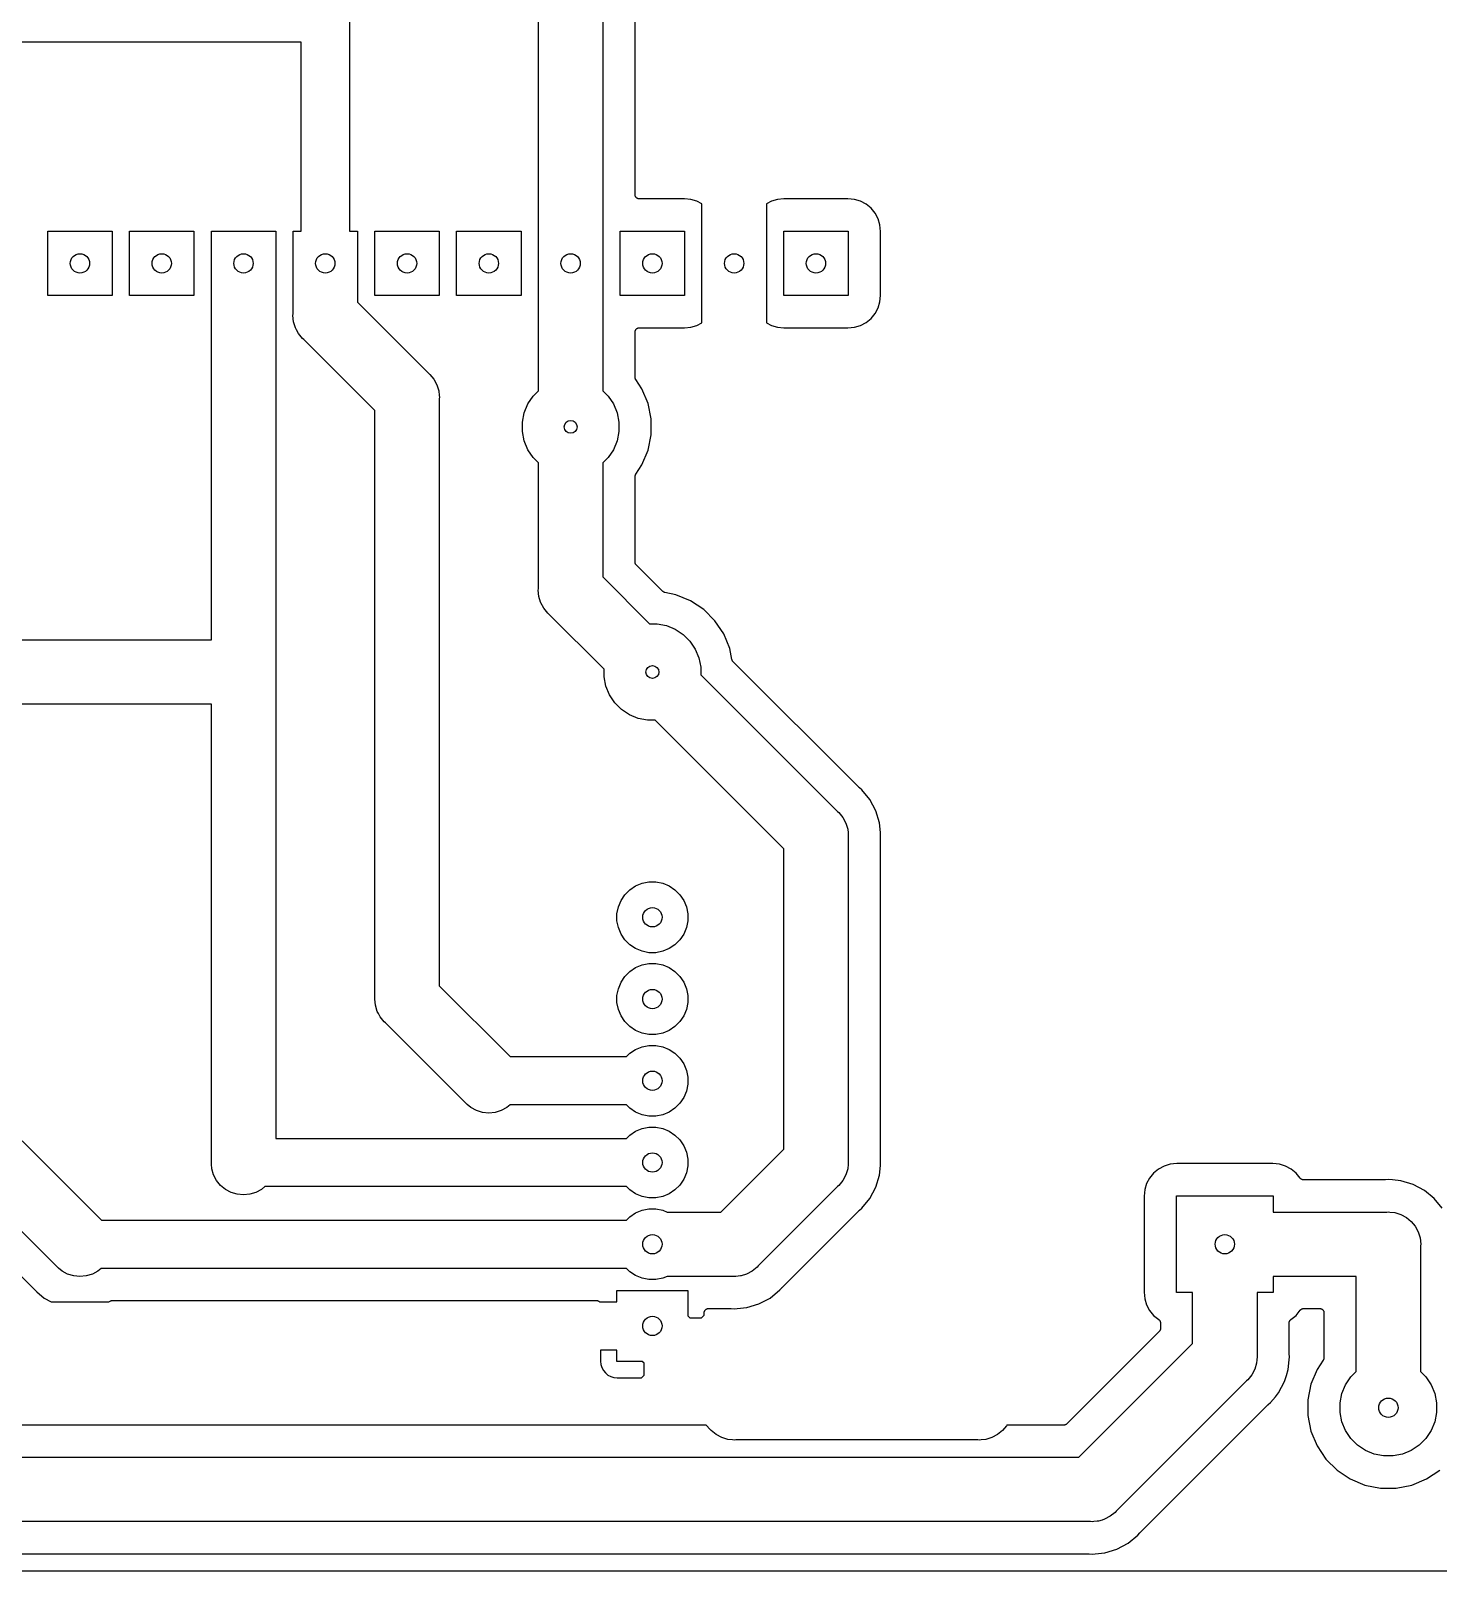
# Model space of a CAD drawing. Extents: x 74 to 216, y -130 to -38.
# Drawn here: x 148.33 to 192.05, y -129.54 to -81.67 of the extents above; entities that cross this region are included whole.
import ezdxf

# ---------------------------------------------------------------- set-up
doc = ezdxf.new("R2010")
doc.units = 0
doc.layers.add('BLACK', color=7, linetype='CONTINUOUS')

msp = doc.modelspace()

# ---------------------------------------------------------------- linework, layer by layer
at = {"layer": 'BLACK', "linetype": 'CONTINUOUS'}
for p, q in [((164.1, -87.9), (164.1, -78.7891)), ((166.1, -79.74), (166.1, -92.8587)), ((167.1, -86.7675), (167.1, -80.867)), ((158.23, -81.3168), (158.23, -87.9)), ((156.73, -82.03), (125.21, -82.03)), ((156.73, -87.9), (156.73, -82.03)), ((167.101, -86.7795), (167.1, -86.7675)), ((167.102, -86.7913), (167.101, -86.7795)), ((167.102, -86.7918), (167.102, -86.7913)), ((167.102, -86.7922), (167.102, -86.7918)), ((167.106, -86.8037), (167.102, -86.7922)), ((167.109, -86.8151), (167.106, -86.8037)), ((167.109, -86.8155), (167.109, -86.8151)), ((167.11, -86.8159), (167.109, -86.8155)), ((167.115, -86.8265), (167.11, -86.8159)), ((167.121, -86.8371), (167.115, -86.8265)), ((167.121, -86.8374), (167.121, -86.8371)), ((167.121, -86.8378), (167.121, -86.8374)), ((167.129, -86.8471), (167.121, -86.8378)), ((167.136, -86.8564), (167.129, -86.8471)), ((167.137, -86.8567), (167.136, -86.8564)), ((167.137, -86.857), (167.137, -86.8567)), ((167.146, -86.8647), (167.137, -86.857)), ((167.155, -86.8723), (167.146, -86.8647)), ((167.156, -86.8725), (167.155, -86.8723)), ((167.156, -86.8728), (167.156, -86.8725)), ((167.167, -86.8785), (167.156, -86.8728)), ((167.177, -86.8843), (167.167, -86.8785)), ((167.177, -86.8844), (167.177, -86.8843)), ((167.178, -86.8846), (167.177, -86.8844)), ((167.189, -86.8882), (167.178, -86.8846)), ((167.201, -86.8918), (167.189, -86.8882)), ((167.201, -86.892), (167.201, -86.8918)), ((167.201, -86.8918), (167.201, -86.8918)), ((167.213, -86.8932), (167.201, -86.892)), ((167.225, -86.8945), (167.213, -86.8932)), ((167.226, -86.8945), (167.225, -86.8945)), ((167.227, -86.8945), (167.226, -86.8945)), ((167.226, -86.8945), (167.226, -86.8945)), ((167.226, -86.8945), (167.226, -86.8945)), ((168.634, -86.8945), (167.227, -86.8945)), ((168.836, -86.9145), (168.634, -86.8945)), ((169.025, -86.9716), (168.836, -86.9145)), ((169.18, -87.0547), (169.025, -86.9716)), ((169.18, -89.9), (169.18, -87.0547)), ((171.335, -86.9716), (171.18, -87.0547)), ((171.18, -87.0547), (171.18, -90.7453)), ((171.524, -86.9145), (171.335, -86.9716)), ((171.726, -86.8945), (171.524, -86.9145)), ((173.714, -86.8945), (171.726, -86.8945)), ((173.916, -86.9145), (173.714, -86.8945)), ((174.105, -86.9716), (173.916, -86.9145)), ((174.278, -87.0645), (174.105, -86.9716)), ((174.431, -87.1895), (174.278, -87.0645)), ((174.555, -87.3417), (174.431, -87.1895)), ((174.648, -87.5155), (174.555, -87.3417)), ((174.706, -87.704), (174.648, -87.5155)), ((148.86, -89.9), (148.86, -87.9)), ((148.86, -87.9), (150.86, -87.9)), ((150.86, -87.9), (150.86, -89.9)), ((151.4, -89.9), (151.4, -87.9)), ((151.4, -87.9), (153.4, -87.9)), ((153.4, -87.9), (153.4, -89.9)), ((153.94, -88.8509), (153.94, -87.9)), ((153.94, -87.9), (154.891, -87.9)), ((154.891, -87.9), (154.94, -87.8952)), ((154.94, -87.8952), (154.989, -87.9)), ((154.989, -87.9), (155.94, -87.9)), ((155.94, -87.9), (155.94, -101.551)), ((156.48, -89.9), (156.48, -87.9)), ((156.48, -87.9), (156.73, -87.9)), ((158.23, -87.9), (158.48, -87.9)), ((158.48, -87.9), (158.48, -90.1058)), ((159.02, -89.9), (159.02, -87.9)), ((159.02, -87.9), (161.02, -87.9)), ((161.02, -87.9), (161.02, -89.9)), ((161.56, -89.9), (161.56, -87.9)), ((161.56, -87.9), (163.56, -87.9)), ((163.56, -87.9), (163.56, -89.9)), ((164.1, -89.9), (164.1, -87.9)), ((166.64, -89.9), (166.64, -87.9)), ((166.64, -87.9), (168.64, -87.9)), ((168.64, -87.9), (168.64, -89.9)), ((171.72, -89.9), (171.72, -87.9)), ((171.72, -87.9), (173.72, -87.9)), ((173.72, -87.9), (173.72, -89.9)), ((174.725, -87.9062), (174.706, -87.704)), ((174.725, -89.8938), (174.725, -87.9062)), ((153.94, -100.6), (153.94, -88.8509)), ((150.86, -89.9), (148.86, -89.9)), ((153.4, -89.9), (151.4, -89.9)), ((156.48, -90.4709), (156.48, -89.9)), ((156.48, -89.9), (156.48, -89.9)), ((161.02, -89.9), (159.02, -89.9)), ((163.56, -89.9), (161.56, -89.9)), ((164.1, -92.8587), (164.1, -89.9)), ((164.1, -89.9), (164.1, -89.9)), ((168.64, -89.9), (166.64, -89.9)), ((169.18, -90.7453), (169.18, -89.9)), ((169.18, -89.9), (169.18, -89.9)), ((173.72, -89.9), (171.72, -89.9)), ((174.706, -90.096), (174.725, -89.8938)), ((158.48, -90.1058), (160.692, -92.3182)), ((174.431, -90.6105), (174.555, -90.4583)), ((174.555, -90.4583), (174.648, -90.2845)), ((174.648, -90.2845), (174.706, -90.096)), ((156.475, -90.52), (156.48, -90.4709)), ((156.494, -90.716), (156.475, -90.52)), ((156.552, -90.9045), (156.494, -90.716)), ((156.583, -90.9628), (156.552, -90.9045)), ((167.13, -90.9515), (167.138, -90.9423)), ((167.138, -90.9417), (167.147, -90.9342)), ((167.138, -90.9421), (167.138, -90.9417)), ((167.138, -90.9423), (167.138, -90.9421)), ((167.147, -90.9342), (167.157, -90.9267)), ((167.157, -90.9262), (167.168, -90.9206)), ((167.157, -90.9265), (167.157, -90.9262)), ((167.157, -90.9267), (167.157, -90.9265)), ((167.168, -90.9206), (167.179, -90.915)), ((167.179, -90.9147), (167.191, -90.9113)), ((167.179, -90.9149), (167.179, -90.9147)), ((167.179, -90.915), (167.179, -90.9149)), ((167.191, -90.9113), (167.202, -90.9079)), ((167.202, -90.9079), (167.203, -90.9078)), ((167.203, -90.9077), (167.215, -90.9066)), ((167.203, -90.9078), (167.203, -90.9077)), ((167.215, -90.9066), (167.227, -90.9055)), ((167.227, -90.9055), (168.634, -90.9055)), ((168.634, -90.9055), (168.836, -90.8855)), ((168.836, -90.8855), (169.025, -90.8284)), ((169.025, -90.8284), (169.18, -90.7453)), ((171.18, -90.7453), (171.335, -90.8284)), ((171.335, -90.8284), (171.524, -90.8855)), ((171.524, -90.8855), (171.726, -90.9055)), ((171.726, -90.9055), (173.714, -90.9055)), ((173.714, -90.9055), (173.916, -90.8855)), ((173.916, -90.8855), (174.105, -90.8284)), ((174.105, -90.8284), (174.278, -90.7355)), ((174.278, -90.7355), (174.431, -90.6105)), ((156.645, -91.0783), (156.583, -90.9628)), ((156.769, -91.2305), (156.645, -91.0783)), ((156.808, -91.2618), (156.769, -91.2305)), ((159.02, -93.4742), (156.808, -91.2618)), ((167.1, -91.0307), (167.101, -91.0188)), ((167.1, -91.0315), (167.1, -91.0307)), ((167.1, -91.0316), (167.1, -91.0315)), ((167.1, -91.0325), (167.1, -91.0316)), ((167.1, -91.0316), (167.1, -91.0316)), ((167.1, -92.4348), (167.1, -91.0325)), ((167.101, -91.0188), (167.103, -91.0069)), ((167.103, -91.006), (167.106, -90.9947)), ((167.103, -91.0065), (167.103, -91.006)), ((167.103, -91.0069), (167.103, -91.0065)), ((167.106, -90.9947), (167.11, -90.9832)), ((167.11, -90.9824), (167.116, -90.972)), ((167.11, -90.9828), (167.11, -90.9824)), ((167.11, -90.9832), (167.11, -90.9828)), ((167.116, -90.972), (167.122, -90.9614)), ((167.122, -90.9607), (167.13, -90.9515)), ((167.122, -90.9611), (167.122, -90.9607)), ((167.122, -90.9614), (167.122, -90.9611)), ((160.692, -92.3182), (160.731, -92.3495)), ((160.731, -92.3495), (160.855, -92.5017)), ((160.855, -92.5017), (160.948, -92.6755)), ((160.948, -92.6755), (161.006, -92.864)), ((163.935, -93.0238), (164.1, -92.8587)), ((166.1, -92.8587), (166.265, -93.0238)), ((167.101, -92.4464), (167.1, -92.4348)), ((167.102, -92.4581), (167.101, -92.4464)), ((167.102, -92.4588), (167.102, -92.4581)), ((167.102, -92.4595), (167.102, -92.4588)), ((167.106, -92.4706), (167.102, -92.4595)), ((167.109, -92.4819), (167.106, -92.4706)), ((167.109, -92.4825), (167.109, -92.4819)), ((167.11, -92.4832), (167.109, -92.4825)), ((167.115, -92.4935), (167.11, -92.4832)), ((167.12, -92.5039), (167.115, -92.4935)), ((167.121, -92.5051), (167.12, -92.5039)), ((167.121, -92.5054), (167.121, -92.5051)), ((167.121, -92.5051), (167.121, -92.5051)), ((167.121, -92.5051), (167.121, -92.5051)), ((167.315, -92.7958), (167.121, -92.5054)), ((167.504, -93.2508), (167.315, -92.7958)), ((161.006, -92.864), (161.02, -93.0095)), ((161.02, -93.0095), (161.025, -93.06)), ((161.025, -93.06), (161.02, -93.1091)), ((161.02, -93.1091), (161.02, -111.346)), ((163.658, -93.5425), (163.771, -93.2695)), ((163.771, -93.2695), (163.935, -93.0238)), ((166.265, -93.0238), (166.429, -93.2695)), ((166.429, -93.2695), (166.542, -93.5425)), ((167.6, -93.7338), (167.504, -93.2508)), ((159.02, -111.711), (159.02, -93.4742)), ((163.6, -93.8323), (163.658, -93.5425)), ((166.542, -93.5425), (166.6, -93.8323)), ((167.6, -94.2262), (167.6, -93.7338)), ((163.6, -94.1277), (163.6, -93.8323)), ((163.658, -94.4175), (163.6, -94.1277)), ((166.6, -94.1277), (166.542, -94.4175)), ((166.6, -93.8323), (166.6, -94.1277)), ((167.504, -94.7092), (167.6, -94.2262)), ((163.771, -94.6905), (163.658, -94.4175)), ((163.935, -94.9362), (163.771, -94.6905)), ((166.429, -94.6905), (166.265, -94.9362)), ((166.542, -94.4175), (166.429, -94.6905)), ((167.315, -95.1642), (167.504, -94.7092)), ((164.1, -95.1013), (163.935, -94.9362)), ((164.1, -99.0109), (164.1, -95.1013)), ((166.265, -94.9362), (166.1, -95.1013)), ((166.1, -95.1013), (166.1, -98.6458)), ((167.121, -95.4546), (167.315, -95.1642)), ((167.1, -95.5234), (167.101, -95.5118)), ((167.1, -95.5248), (167.1, -95.5234)), ((167.1, -95.5249), (167.1, -95.5248)), ((167.1, -95.5252), (167.1, -95.5249)), ((167.1, -95.5249), (167.1, -95.5249)), ((167.1, -98.179), (167.1, -95.5252)), ((167.101, -95.5118), (167.102, -95.5002)), ((167.102, -95.5002), (167.103, -95.4995)), ((167.103, -95.4988), (167.106, -95.4876)), ((167.103, -95.4995), (167.103, -95.4988)), ((167.106, -95.4876), (167.11, -95.4765)), ((167.11, -95.4752), (167.116, -95.4649)), ((167.11, -95.4759), (167.11, -95.4752)), ((167.11, -95.4765), (167.11, -95.4759)), ((167.116, -95.4649), (167.121, -95.4546)), ((167.101, -98.1906), (167.1, -98.179)), ((167.102, -98.2023), (167.101, -98.1906)), ((167.102, -98.203), (167.102, -98.2023)), ((167.102, -98.2036), (167.102, -98.203)), ((167.106, -98.2148), (167.102, -98.2036)), ((167.109, -98.2261), (167.106, -98.2148)), ((167.109, -98.2267), (167.109, -98.2261)), ((167.11, -98.2274), (167.109, -98.2267)), ((167.115, -98.2377), (167.11, -98.2274)), ((167.12, -98.2481), (167.115, -98.2377)), ((167.121, -98.2487), (167.12, -98.2481)), ((167.121, -98.2492), (167.121, -98.2487)), ((167.129, -98.2583), (167.121, -98.2492)), ((167.136, -98.2675), (167.129, -98.2583)), ((167.137, -98.2684), (167.136, -98.2675)), ((167.137, -98.2685), (167.137, -98.2684)), ((167.137, -98.2688), (167.137, -98.2685)), ((167.137, -98.2685), (167.137, -98.2685)), ((167.962, -99.0932), (167.137, -98.2688)), ((164.095, -99.06), (164.1, -99.0109)), ((164.114, -99.256), (164.095, -99.06)), ((166.1, -98.6458), (167.554, -100.1)), ((164.168, -99.4325), (164.114, -99.256)), ((164.172, -99.4445), (164.168, -99.4325)), ((164.265, -99.6183), (164.172, -99.4445)), ((167.971, -99.1006), (167.962, -99.0932)), ((167.98, -99.1081), (167.971, -99.1006)), ((167.98, -99.1084), (167.98, -99.1081)), ((167.981, -99.1089), (167.98, -99.1084)), ((167.991, -99.1144), (167.981, -99.1089)), ((168.001, -99.1201), (167.991, -99.1144)), ((168.002, -99.1203), (168.001, -99.1201)), ((168.003, -99.1206), (168.002, -99.1203)), ((168.014, -99.124), (168.003, -99.1206)), ((168.025, -99.1276), (168.014, -99.124)), ((168.026, -99.1279), (168.025, -99.1276)), ((168.027, -99.1279), (168.026, -99.1279)), ((168.026, -99.1279), (168.026, -99.1279)), ((168.026, -99.1279), (168.026, -99.1279)), ((168.369, -99.1961), (168.027, -99.1279)), ((168.824, -99.3845), (168.369, -99.1961)), ((169.234, -99.6581), (168.824, -99.3845)), ((164.389, -99.7705), (164.265, -99.6183)), ((164.428, -99.8018), (164.389, -99.7705)), ((166.14, -101.514), (164.428, -99.8018)), ((169.582, -100.006), (169.234, -99.6581)), ((169.855, -100.416), (169.582, -100.006)), ((167.554, -100.1), (167.788, -100.1)), ((167.788, -100.1), (168.078, -100.158)), ((168.078, -100.158), (168.351, -100.271)), ((168.351, -100.271), (168.596, -100.435)), ((168.596, -100.435), (168.805, -100.644)), ((170.044, -100.871), (169.855, -100.416)), ((143.361, -100.6), (153.94, -100.6)), ((168.805, -100.644), (168.969, -100.889)), ((168.969, -100.889), (169.082, -101.162)), ((170.112, -101.213), (170.044, -100.871)), ((169.082, -101.162), (169.14, -101.452)), ((169.14, -101.452), (169.14, -101.686)), ((170.115, -101.225), (170.112, -101.213)), ((170.119, -101.236), (170.115, -101.225)), ((170.119, -101.237), (170.119, -101.236)), ((170.119, -101.236), (170.119, -101.236)), ((170.125, -101.247), (170.119, -101.237)), ((170.13, -101.258), (170.125, -101.247)), ((170.131, -101.258), (170.13, -101.258)), ((170.131, -101.259), (170.131, -101.258)), ((170.138, -101.268), (170.131, -101.259)), ((170.146, -101.277), (170.138, -101.268)), ((170.147, -101.278), (170.146, -101.277)), ((174.06, -105.192), (170.147, -101.278)), ((170.147, -101.278), (170.147, -101.278)), ((170.147, -101.278), (170.147, -101.278)), ((170.147, -101.278), (170.147, -101.278)), ((155.94, -101.551), (155.945, -101.6)), ((155.945, -101.6), (155.94, -101.649)), ((155.94, -101.649), (155.94, -116.09)), ((166.14, -101.748), (166.14, -101.514)), ((166.198, -102.038), (166.14, -101.748)), ((169.14, -101.686), (173.392, -105.938)), ((166.311, -102.311), (166.198, -102.038)), ((166.475, -102.556), (166.311, -102.311)), ((153.94, -102.6), (143.361, -102.6)), ((153.94, -116.889), (153.94, -102.6)), ((166.684, -102.765), (166.475, -102.556)), ((166.929, -102.929), (166.684, -102.765)), ((167.202, -103.042), (166.929, -102.929)), ((167.492, -103.1), (167.202, -103.042)), ((167.726, -103.1), (167.492, -103.1)), ((171.72, -107.094), (167.726, -103.1)), ((174.064, -105.195), (174.06, -105.192)), ((174.068, -105.199), (174.064, -105.195)), ((174.07, -105.2), (174.068, -105.199)), ((174.141, -105.259), (174.07, -105.2)), ((174.391, -105.563), (174.141, -105.259)), ((174.577, -105.911), (174.391, -105.563)), ((173.392, -105.938), (173.431, -105.969)), ((173.431, -105.969), (173.555, -106.122)), ((173.555, -106.122), (173.648, -106.295)), ((174.691, -106.288), (174.577, -105.911)), ((173.648, -106.295), (173.706, -106.484)), ((173.706, -106.484), (173.717, -106.598)), ((173.717, -106.598), (173.725, -106.68)), ((173.725, -106.68), (173.72, -106.729)), ((173.72, -106.729), (173.72, -116.791)), ((174.721, -106.588), (174.691, -106.288)), ((174.73, -106.68), (174.721, -106.588)), ((174.721, -106.588), (174.721, -106.588)), ((174.721, -106.772), (174.73, -106.68)), ((171.72, -116.426), (171.72, -107.094)), ((174.72, -106.783), (174.721, -106.777)), ((174.72, -106.784), (174.72, -106.783)), ((174.72, -116.736), (174.72, -106.784)), ((174.721, -106.777), (174.721, -106.772)), ((167.119, -108.245), (167.319, -108.162)), ((167.319, -108.162), (167.532, -108.12)), ((167.532, -108.12), (167.748, -108.12)), ((167.748, -108.12), (167.961, -108.162)), ((167.961, -108.162), (168.161, -108.245)), ((166.665, -108.699), (166.786, -108.519)), ((166.786, -108.519), (166.939, -108.366)), ((166.939, -108.366), (167.119, -108.245)), ((168.161, -108.245), (168.341, -108.366)), ((168.341, -108.366), (168.494, -108.519)), ((168.494, -108.519), (168.615, -108.699)), ((166.54, -109.112), (166.582, -108.899)), ((166.54, -109.328), (166.54, -109.112)), ((166.582, -108.899), (166.665, -108.699)), ((168.615, -108.699), (168.698, -108.899)), ((168.698, -108.899), (168.74, -109.112)), ((168.74, -109.112), (168.74, -109.328)), ((166.582, -109.541), (166.54, -109.328)), ((166.665, -109.741), (166.582, -109.541)), ((168.698, -109.541), (168.615, -109.741)), ((168.74, -109.328), (168.698, -109.541)), ((166.786, -109.921), (166.665, -109.741)), ((166.939, -110.074), (166.786, -109.921)), ((167.119, -110.195), (166.939, -110.074)), ((168.341, -110.074), (168.161, -110.195)), ((168.494, -109.921), (168.341, -110.074)), ((168.615, -109.741), (168.494, -109.921)), ((167.319, -110.278), (167.119, -110.195)), ((167.532, -110.32), (167.319, -110.278)), ((167.748, -110.32), (167.532, -110.32)), ((167.961, -110.278), (167.748, -110.32)), ((168.161, -110.195), (167.961, -110.278)), ((166.786, -111.059), (166.939, -110.906)), ((166.939, -110.906), (167.119, -110.785)), ((167.119, -110.785), (167.319, -110.702)), ((167.319, -110.702), (167.532, -110.66)), ((167.532, -110.66), (167.748, -110.66)), ((167.748, -110.66), (167.961, -110.702)), ((167.961, -110.702), (168.161, -110.785)), ((168.161, -110.785), (168.341, -110.906)), ((168.341, -110.906), (168.494, -111.059)), ((161.02, -111.346), (163.224, -113.55)), ((166.54, -111.652), (166.582, -111.439)), ((166.582, -111.439), (166.665, -111.239)), ((166.665, -111.239), (166.786, -111.059)), ((168.494, -111.059), (168.615, -111.239)), ((168.615, -111.239), (168.698, -111.439)), ((168.698, -111.439), (168.74, -111.652)), ((159.015, -111.76), (159.02, -111.711)), ((159.034, -111.956), (159.015, -111.76)), ((159.092, -112.145), (159.034, -111.956)), ((166.54, -111.868), (166.54, -111.652)), ((166.582, -112.081), (166.54, -111.868)), ((168.74, -111.868), (168.698, -112.081)), ((168.74, -111.652), (168.74, -111.868)), ((159.129, -112.214), (159.092, -112.145)), ((159.185, -112.318), (159.129, -112.214)), ((159.309, -112.471), (159.185, -112.318)), ((159.348, -112.502), (159.309, -112.471)), ((166.665, -112.281), (166.582, -112.081)), ((166.786, -112.461), (166.665, -112.281)), ((166.939, -112.614), (166.786, -112.461)), ((168.494, -112.461), (168.341, -112.614)), ((168.615, -112.281), (168.494, -112.461)), ((168.698, -112.081), (168.615, -112.281)), ((161.888, -115.042), (159.348, -112.502)), ((167.119, -112.735), (166.939, -112.614)), ((167.319, -112.818), (167.119, -112.735)), ((167.532, -112.86), (167.319, -112.818)), ((167.748, -112.86), (167.532, -112.86)), ((167.961, -112.818), (167.748, -112.86)), ((168.161, -112.735), (167.961, -112.818)), ((168.341, -112.614), (168.161, -112.735)), ((166.939, -113.446), (167.119, -113.325)), ((167.119, -113.325), (167.319, -113.242)), ((167.319, -113.242), (167.532, -113.2)), ((167.532, -113.2), (167.748, -113.2)), ((167.748, -113.2), (167.961, -113.242)), ((167.961, -113.242), (168.161, -113.325)), ((168.161, -113.325), (168.341, -113.446)), ((163.224, -113.55), (166.834, -113.55)), ((166.834, -113.55), (166.939, -113.446)), ((168.341, -113.446), (168.494, -113.599)), ((168.494, -113.599), (168.615, -113.779)), ((168.615, -113.779), (168.698, -113.979)), ((168.698, -113.979), (168.74, -114.192)), ((168.74, -114.192), (168.74, -114.408)), ((168.615, -114.821), (168.494, -115.001)), ((168.698, -114.621), (168.615, -114.821)), ((168.74, -114.408), (168.698, -114.621)), ((162.002, -115.135), (161.888, -115.042)), ((162.175, -115.228), (162.002, -115.135)), ((162.364, -115.286), (162.175, -115.228)), ((162.56, -115.305), (162.364, -115.286)), ((162.756, -115.286), (162.56, -115.305)), ((162.945, -115.228), (162.756, -115.286)), ((163.118, -115.135), (162.945, -115.228)), ((163.222, -115.05), (163.118, -115.135)), ((166.834, -115.05), (163.222, -115.05)), ((166.939, -115.154), (166.834, -115.05)), ((167.119, -115.275), (166.939, -115.154)), ((167.319, -115.358), (167.119, -115.275)), ((167.532, -115.4), (167.319, -115.358)), ((167.961, -115.358), (167.748, -115.4)), ((168.161, -115.275), (167.961, -115.358)), ((168.341, -115.154), (168.161, -115.275)), ((168.494, -115.001), (168.341, -115.154)), ((167.119, -115.865), (167.319, -115.782)), ((167.319, -115.782), (167.532, -115.74)), ((167.748, -115.4), (167.532, -115.4)), ((167.532, -115.74), (167.748, -115.74)), ((167.748, -115.74), (167.961, -115.782)), ((167.961, -115.782), (168.161, -115.865)), ((148.062, -116.168), (150.524, -118.63)), ((155.94, -116.09), (166.834, -116.09)), ((166.834, -116.09), (166.939, -115.986)), ((166.939, -115.986), (167.119, -115.865)), ((168.161, -115.865), (168.341, -115.986)), ((168.341, -115.986), (168.494, -116.139)), ((168.494, -116.139), (168.615, -116.319)), ((168.615, -116.319), (168.698, -116.519)), ((168.698, -116.519), (168.74, -116.732)), ((168.74, -116.732), (168.74, -116.948)), ((169.766, -118.38), (171.72, -116.426)), ((173.72, -116.791), (173.725, -116.84)), ((174.721, -116.741), (174.72, -116.736)), ((174.72, -116.746), (174.721, -116.741)), ((174.721, -116.748), (174.72, -116.746)), ((174.73, -116.84), (174.721, -116.748)), ((153.954, -117.036), (153.94, -116.889)), ((154.012, -117.225), (153.954, -117.036)), ((154.105, -117.398), (154.012, -117.225)), ((168.698, -117.161), (168.615, -117.361)), ((168.74, -116.948), (168.698, -117.161)), ((173.648, -117.225), (173.555, -117.398)), ((173.706, -117.036), (173.648, -117.225)), ((173.72, -116.889), (173.706, -117.036)), ((173.725, -116.84), (173.72, -116.889)), ((173.72, -116.889), (173.72, -116.889)), ((174.577, -117.609), (174.691, -117.232)), ((174.691, -117.232), (174.721, -116.932)), ((174.721, -116.932), (174.73, -116.84)), ((174.721, -116.932), (174.721, -116.932)), ((183.209, -117.169), (183.085, -117.322)), ((183.362, -117.045), (183.209, -117.169)), ((183.535, -116.952), (183.362, -117.045)), ((183.724, -116.894), (183.535, -116.952)), ((183.926, -116.875), (183.724, -116.894)), ((186.914, -116.875), (183.926, -116.875)), ((187.116, -116.894), (186.914, -116.875)), ((187.305, -116.952), (187.116, -116.894)), ((187.478, -117.045), (187.305, -116.952)), ((187.631, -117.169), (187.478, -117.045)), ((187.762, -117.329), (187.631, -117.169)), ((154.229, -117.551), (154.105, -117.398)), ((154.382, -117.675), (154.229, -117.551)), ((154.555, -117.768), (154.382, -117.675)), ((155.498, -117.675), (155.325, -117.768)), ((155.602, -117.59), (155.498, -117.675)), ((166.834, -117.59), (155.602, -117.59)), ((166.939, -117.694), (166.834, -117.59)), ((167.119, -117.815), (166.939, -117.694)), ((168.341, -117.694), (168.161, -117.815)), ((168.494, -117.541), (168.341, -117.694)), ((168.615, -117.361), (168.494, -117.541)), ((173.392, -117.582), (170.922, -120.052)), ((173.431, -117.551), (173.392, -117.582)), ((173.555, -117.398), (173.431, -117.551)), ((174.391, -117.957), (174.577, -117.609)), ((182.934, -117.684), (182.915, -117.886)), ((182.992, -117.495), (182.934, -117.684)), ((183.085, -117.322), (182.992, -117.495)), ((187.765, -117.333), (187.762, -117.329)), ((187.768, -117.337), (187.765, -117.333)), ((187.772, -117.342), (187.768, -117.337)), ((187.777, -117.346), (187.772, -117.342)), ((187.782, -117.351), (187.777, -117.346)), ((187.787, -117.354), (187.782, -117.351)), ((187.791, -117.358), (187.787, -117.354)), ((187.797, -117.361), (187.791, -117.358)), ((187.803, -117.365), (187.797, -117.361)), ((187.808, -117.367), (187.803, -117.365)), ((187.813, -117.37), (187.808, -117.367)), ((187.819, -117.372), (187.813, -117.37)), ((187.825, -117.374), (187.819, -117.372)), ((187.831, -117.376), (187.825, -117.374)), ((187.836, -117.377), (187.831, -117.376)), ((187.843, -117.378), (187.836, -117.377)), ((187.85, -117.379), (187.843, -117.378)), ((187.855, -117.379), (187.85, -117.379)), ((187.861, -117.38), (187.855, -117.379)), ((187.863, -117.38), (187.861, -117.38)), ((190.396, -117.38), (187.863, -117.38)), ((190.401, -117.379), (190.396, -117.38)), ((190.406, -117.38), (190.401, -117.379)), ((190.408, -117.379), (190.406, -117.38)), ((190.5, -117.37), (190.408, -117.379)), ((190.632, -117.383), (190.5, -117.37)), ((190.892, -117.409), (190.632, -117.383)), ((191.269, -117.523), (190.892, -117.409)), ((191.617, -117.709), (191.269, -117.523)), ((191.921, -117.959), (191.617, -117.709)), ((149.188, -120.122), (146.906, -117.84)), ((154.744, -117.826), (154.555, -117.768)), ((154.94, -117.845), (154.744, -117.826)), ((155.136, -117.826), (154.94, -117.845)), ((155.325, -117.768), (155.136, -117.826)), ((167.319, -117.898), (167.119, -117.815)), ((167.532, -117.94), (167.319, -117.898)), ((167.748, -117.94), (167.532, -117.94)), ((167.961, -117.898), (167.748, -117.94)), ((168.161, -117.815), (167.961, -117.898)), ((174.141, -118.261), (174.391, -117.957)), ((182.915, -117.886), (182.915, -120.874)), ((183.92, -120.88), (183.92, -117.88)), ((183.92, -117.88), (186.92, -117.88)), ((186.92, -117.88), (186.92, -118.38)), ((192.171, -118.263), (191.921, -117.959)), ((150.524, -118.63), (166.834, -118.63)), ((166.834, -118.63), (166.939, -118.526)), ((166.939, -118.526), (167.119, -118.405)), ((167.119, -118.405), (167.319, -118.322)), ((167.319, -118.322), (167.532, -118.28)), ((167.532, -118.28), (167.748, -118.28)), ((167.748, -118.28), (167.961, -118.322)), ((167.961, -118.322), (168.1, -118.38)), ((168.1, -118.38), (169.766, -118.38)), ((171.668, -120.72), (174.06, -118.328)), ((174.06, -118.328), (174.062, -118.327)), ((174.062, -118.327), (174.066, -118.324)), ((174.066, -118.324), (174.07, -118.32)), ((174.07, -118.32), (174.141, -118.261)), ((186.92, -118.38), (190.451, -118.38)), ((190.451, -118.38), (190.5, -118.375)), ((190.5, -118.375), (190.549, -118.38)), ((190.549, -118.38), (190.696, -118.394)), ((190.696, -118.394), (190.885, -118.452)), ((190.885, -118.452), (191.058, -118.545)), ((191.058, -118.545), (191.211, -118.669)), ((191.211, -118.669), (191.335, -118.822)), ((146.529, -118.877), (148.515, -120.864)), ((191.335, -118.822), (191.428, -118.995)), ((191.428, -118.995), (191.486, -119.184)), ((191.486, -119.184), (191.505, -119.38)), ((191.505, -119.38), (191.5, -119.429)), ((191.5, -119.429), (191.5, -123.339)), ((149.302, -120.215), (149.188, -120.122)), ((150.522, -120.13), (150.418, -120.215)), ((166.834, -120.13), (150.522, -120.13)), ((166.939, -120.234), (166.834, -120.13)), ((170.891, -120.091), (170.738, -120.215)), ((170.922, -120.052), (170.891, -120.091)), ((149.475, -120.308), (149.302, -120.215)), ((149.664, -120.366), (149.475, -120.308)), ((149.86, -120.385), (149.664, -120.366)), ((150.056, -120.366), (149.86, -120.385)), ((150.245, -120.308), (150.056, -120.366)), ((150.418, -120.215), (150.245, -120.308)), ((167.119, -120.355), (166.939, -120.234)), ((167.319, -120.438), (167.119, -120.355)), ((167.532, -120.48), (167.319, -120.438)), ((167.748, -120.48), (167.532, -120.48)), ((167.961, -120.438), (167.748, -120.48)), ((168.1, -120.38), (167.961, -120.438)), ((170.131, -120.38), (168.1, -120.38)), ((170.18, -120.385), (170.131, -120.38)), ((170.229, -120.38), (170.18, -120.385)), ((170.232, -120.38), (170.229, -120.38)), ((170.376, -120.366), (170.232, -120.38)), ((170.397, -120.359), (170.376, -120.366)), ((170.565, -120.308), (170.397, -120.359)), ((170.738, -120.215), (170.565, -120.308)), ((189.5, -120.38), (186.92, -120.38)), ((186.92, -120.38), (186.92, -120.88)), ((189.5, -123.339), (189.5, -120.38)), ((148.515, -120.864), (148.743, -121.051)), ((148.743, -121.051), (148.966, -121.17)), ((166.54, -121.17), (166.54, -120.82)), ((166.54, -120.82), (168.74, -120.82)), ((168.74, -120.82), (168.74, -121.606)), ((170.949, -121.237), (171.297, -121.051)), ((171.297, -121.051), (171.601, -120.801)), ((171.601, -120.801), (171.66, -120.73)), ((171.66, -120.73), (171.661, -120.728)), ((171.661, -120.728), (171.665, -120.724)), ((171.665, -120.724), (171.668, -120.72)), ((182.915, -120.874), (182.934, -121.076)), ((182.934, -121.076), (182.992, -121.265)), ((184.42, -120.88), (183.92, -120.88)), ((184.42, -122.466), (184.42, -120.88)), ((186.92, -120.88), (186.42, -120.88)), ((186.42, -120.88), (186.42, -122.831)), ((148.966, -121.17), (150.754, -121.17)), ((150.754, -121.17), (150.801, -121.145)), ((150.801, -121.145), (150.802, -121.144)), ((150.802, -121.144), (150.807, -121.142)), ((150.807, -121.142), (150.812, -121.14)), ((150.812, -121.14), (150.819, -121.138)), ((150.819, -121.138), (150.825, -121.135)), ((150.825, -121.135), (150.831, -121.134)), ((150.831, -121.134), (150.836, -121.132)), ((150.836, -121.132), (150.843, -121.132)), ((150.843, -121.132), (150.85, -121.13)), ((150.85, -121.13), (150.855, -121.131)), ((150.855, -121.131), (150.86, -121.13)), ((150.86, -121.13), (165.904, -121.13)), ((165.904, -121.13), (165.904, -121.13)), ((165.904, -121.13), (165.904, -121.13)), ((165.904, -121.13), (165.904, -121.13)), ((165.904, -121.13), (165.905, -121.13)), ((165.905, -121.13), (165.917, -121.131)), ((165.917, -121.131), (165.929, -121.132)), ((165.929, -121.132), (165.929, -121.133)), ((165.929, -121.133), (165.93, -121.133)), ((165.93, -121.133), (165.941, -121.136)), ((165.941, -121.136), (165.952, -121.14)), ((165.952, -121.14), (165.953, -121.14)), ((165.953, -121.14), (165.954, -121.14)), ((165.954, -121.14), (165.964, -121.146)), ((165.964, -121.146), (165.974, -121.151)), ((165.974, -121.151), (165.975, -121.152)), ((165.975, -121.152), (165.975, -121.152)), ((165.975, -121.152), (165.984, -121.16)), ((165.984, -121.16), (165.993, -121.167)), ((165.993, -121.167), (165.994, -121.168)), ((165.994, -121.168), (165.994, -121.168)), ((165.994, -121.168), (165.996, -121.17)), ((165.996, -121.17), (166.54, -121.17)), ((169.164, -121.666), (169.248, -121.581)), ((169.248, -121.505), (169.25, -121.493)), ((169.248, -121.506), (169.248, -121.505)), ((169.248, -121.507), (169.248, -121.506)), ((169.248, -121.506), (169.248, -121.506)), ((169.248, -121.506), (169.248, -121.506)), ((169.248, -121.581), (169.248, -121.507)), ((169.25, -121.493), (169.251, -121.481)), ((169.251, -121.48), (169.255, -121.469)), ((169.251, -121.481), (169.251, -121.48)), ((169.251, -121.481), (169.251, -121.481)), ((169.255, -121.469), (169.258, -121.458)), ((169.258, -121.458), (169.259, -121.457)), ((169.259, -121.457), (169.265, -121.446)), ((169.259, -121.457), (169.259, -121.457)), ((169.265, -121.446), (169.27, -121.436)), ((169.27, -121.436), (169.271, -121.435)), ((169.271, -121.435), (169.279, -121.426)), ((169.271, -121.435), (169.271, -121.435)), ((169.279, -121.426), (169.286, -121.417)), ((169.286, -121.417), (169.287, -121.416)), ((169.287, -121.416), (169.296, -121.409)), ((169.287, -121.416), (169.287, -121.416)), ((169.296, -121.409), (169.305, -121.401)), ((169.305, -121.401), (169.306, -121.401)), ((169.306, -121.4), (169.317, -121.395)), ((169.306, -121.401), (169.306, -121.4)), ((169.317, -121.395), (169.327, -121.39)), ((169.327, -121.39), (169.328, -121.389)), ((169.328, -121.389), (169.34, -121.386)), ((169.328, -121.389), (169.328, -121.389)), ((169.34, -121.386), (169.351, -121.382)), ((169.351, -121.382), (169.351, -121.382)), ((169.351, -121.382), (169.352, -121.382)), ((169.352, -121.382), (169.364, -121.381)), ((169.364, -121.381), (169.375, -121.38)), ((169.375, -121.38), (170.076, -121.38)), ((170.076, -121.38), (170.077, -121.38)), ((170.077, -121.38), (170.083, -121.381)), ((170.083, -121.381), (170.088, -121.381)), ((170.088, -121.381), (170.18, -121.39)), ((170.18, -121.39), (170.272, -121.381)), ((170.272, -121.381), (170.572, -121.351)), ((170.272, -121.381), (170.272, -121.381)), ((170.572, -121.351), (170.949, -121.237)), ((182.992, -121.265), (183.085, -121.438)), ((183.085, -121.438), (183.209, -121.591)), ((187.631, -121.591), (187.763, -121.43)), ((187.763, -121.43), (187.766, -121.425)), ((187.766, -121.425), (187.77, -121.421)), ((187.77, -121.421), (187.773, -121.417)), ((187.773, -121.417), (187.779, -121.413)), ((187.779, -121.413), (187.783, -121.408)), ((187.783, -121.408), (187.788, -121.405)), ((187.788, -121.405), (187.792, -121.401)), ((187.792, -121.401), (187.798, -121.398)), ((187.798, -121.398), (187.804, -121.394)), ((187.804, -121.394), (187.809, -121.392)), ((187.809, -121.392), (187.814, -121.39)), ((187.814, -121.39), (187.821, -121.388)), ((187.821, -121.388), (187.827, -121.385)), ((187.827, -121.385), (187.833, -121.384)), ((187.833, -121.384), (187.838, -121.382)), ((187.838, -121.382), (187.845, -121.382)), ((187.845, -121.382), (187.852, -121.38)), ((187.852, -121.38), (187.857, -121.381)), ((187.857, -121.381), (187.863, -121.38)), ((187.863, -121.38), (188.373, -121.38)), ((188.373, -121.38), (188.374, -121.38)), ((188.374, -121.38), (188.374, -121.38)), ((188.374, -121.38), (188.374, -121.38)), ((188.374, -121.38), (188.375, -121.38)), ((188.375, -121.38), (188.387, -121.381)), ((188.387, -121.381), (188.399, -121.383)), ((188.399, -121.383), (188.399, -121.383)), ((188.399, -121.383), (188.399, -121.383)), ((188.399, -121.383), (188.411, -121.386)), ((188.411, -121.386), (188.422, -121.39)), ((188.422, -121.39), (188.423, -121.39)), ((188.423, -121.39), (188.423, -121.39)), ((188.423, -121.39), (188.433, -121.396)), ((188.433, -121.396), (188.444, -121.402)), ((188.444, -121.402), (188.444, -121.402)), ((188.444, -121.402), (188.445, -121.402)), ((188.445, -121.402), (188.454, -121.41)), ((188.454, -121.41), (188.463, -121.418)), ((188.463, -121.418), (188.463, -121.418)), ((188.463, -121.418), (188.464, -121.418)), ((188.464, -121.418), (188.471, -121.427)), ((188.471, -121.427), (188.479, -121.437)), ((188.479, -121.437), (188.479, -121.437)), ((188.479, -121.437), (188.479, -121.437)), ((188.479, -121.437), (188.485, -121.448)), ((188.485, -121.448), (188.49, -121.459)), ((188.49, -121.459), (188.491, -121.459)), ((188.491, -121.459), (188.491, -121.459)), ((188.491, -121.459), (188.494, -121.471)), ((188.494, -121.471), (188.498, -121.482)), ((188.498, -121.482), (188.498, -121.483)), ((188.498, -121.483), (188.498, -121.483)), ((188.498, -121.483), (188.499, -121.495)), ((188.499, -121.495), (188.5, -121.507)), ((188.5, -121.507), (188.5, -122.915)), ((168.74, -121.606), (168.8, -121.666)), ((168.8, -121.666), (169.164, -121.666)), ((183.209, -121.591), (183.37, -121.723)), ((183.37, -121.723), (183.375, -121.726)), ((183.375, -121.726), (183.379, -121.73)), ((183.379, -121.73), (183.383, -121.733)), ((183.383, -121.733), (183.387, -121.739)), ((183.387, -121.739), (183.392, -121.743)), ((183.392, -121.743), (183.395, -121.748)), ((183.395, -121.748), (183.399, -121.752)), ((183.399, -121.752), (183.402, -121.758)), ((183.404, -122.059), (183.399, -122.07)), ((183.402, -121.758), (183.406, -121.764)), ((183.41, -122.049), (183.404, -122.059)), ((183.406, -121.764), (183.408, -121.769)), ((183.408, -121.769), (183.41, -121.774)), ((183.41, -121.774), (183.412, -121.781)), ((183.414, -122.037), (183.41, -122.048)), ((183.41, -122.048), (183.41, -122.048)), ((183.41, -122.048), (183.41, -122.049)), ((183.412, -121.781), (183.415, -121.787)), ((183.417, -122.025), (183.414, -122.037)), ((183.415, -121.787), (183.416, -121.793)), ((183.416, -121.793), (183.418, -121.798)), ((183.419, -122.012), (183.417, -122.024)), ((183.417, -122.024), (183.417, -122.025)), ((183.417, -122.025), (183.417, -122.025)), ((183.418, -121.798), (183.418, -121.805)), ((183.418, -121.805), (183.42, -121.812)), ((183.42, -121.812), (183.419, -121.817)), ((183.419, -121.817), (183.42, -121.823)), ((183.42, -122.001), (183.419, -122.012)), ((183.42, -121.823), (183.42, -121.999)), ((183.42, -121.999), (183.42, -121.999)), ((183.42, -121.999), (183.42, -121.999)), ((183.42, -121.999), (183.42, -121.999)), ((183.42, -121.999), (183.42, -122.001)), ((187.42, -121.821), (187.421, -121.815)), ((187.42, -121.823), (187.42, -121.821)), ((187.42, -122.776), (187.42, -121.823)), ((187.421, -121.81), (187.422, -121.803)), ((187.421, -121.815), (187.421, -121.81)), ((187.422, -121.803), (187.423, -121.796)), ((187.423, -121.796), (187.424, -121.791)), ((187.424, -121.791), (187.426, -121.785)), ((187.426, -121.785), (187.428, -121.779)), ((187.428, -121.779), (187.43, -121.773)), ((187.43, -121.773), (187.433, -121.768)), ((187.433, -121.768), (187.435, -121.763)), ((187.435, -121.763), (187.439, -121.757)), ((187.439, -121.757), (187.442, -121.751)), ((187.442, -121.751), (187.446, -121.747)), ((187.446, -121.747), (187.449, -121.742)), ((187.449, -121.742), (187.454, -121.737)), ((187.454, -121.737), (187.458, -121.732)), ((187.458, -121.732), (187.463, -121.728)), ((187.463, -121.728), (187.467, -121.725)), ((187.467, -121.725), (187.471, -121.722)), ((187.471, -121.722), (187.631, -121.591)), ((183.383, -122.089), (180.509, -124.963)), ((180.886, -126), (184.42, -122.466)), ((183.39, -122.08), (183.383, -122.089)), ((183.398, -122.071), (183.39, -122.08)), ((183.399, -122.07), (183.398, -122.07)), ((183.398, -122.07), (183.398, -122.071)), ((166.03, -122.67), (166.029, -123.014)), ((166.029, -123.014), (166.039, -123.12)), ((166.54, -122.67), (166.03, -122.67)), ((166.54, -123.02), (166.54, -122.67)), ((186.416, -122.974), (186.406, -123.076)), ((186.425, -122.88), (186.416, -122.974)), ((186.42, -122.831), (186.425, -122.88)), ((187.391, -123.272), (187.421, -122.972)), ((187.421, -122.781), (187.42, -122.776)), ((187.42, -122.786), (187.421, -122.781)), ((187.421, -122.788), (187.42, -122.786)), ((187.43, -122.88), (187.421, -122.788)), ((187.421, -122.972), (187.43, -122.88)), ((187.421, -122.972), (187.421, -122.972)), ((188.479, -122.985), (188.285, -123.276)), ((188.484, -122.975), (188.479, -122.985)), ((188.49, -122.965), (188.484, -122.975)), ((188.494, -122.952), (188.49, -122.964)), ((188.49, -122.964), (188.49, -122.964)), ((188.49, -122.964), (188.49, -122.965)), ((188.497, -122.941), (188.494, -122.952)), ((188.498, -122.94), (188.497, -122.94)), ((188.497, -122.94), (188.497, -122.941)), ((188.499, -122.928), (188.498, -122.94)), ((188.5, -122.917), (188.499, -122.928)), ((188.5, -122.915), (188.5, -122.915)), ((188.5, -122.915), (188.5, -122.915)), ((188.5, -122.915), (188.5, -122.915)), ((188.5, -122.915), (188.5, -122.917)), ((166.039, -123.12), (166.068, -123.215)), ((166.068, -123.215), (166.116, -123.304)), ((166.116, -123.304), (166.179, -123.381)), ((166.179, -123.381), (166.256, -123.444)), ((166.256, -123.444), (166.345, -123.492)), ((166.345, -123.492), (166.44, -123.521)), ((167.326, -123.02), (166.54, -123.02)), ((167.301, -123.528), (167.386, -123.444)), ((167.386, -123.08), (167.326, -123.02)), ((167.386, -123.444), (167.386, -123.08)), ((186.255, -123.438), (186.131, -123.591)), ((186.348, -123.265), (186.255, -123.438)), ((186.406, -123.076), (186.348, -123.265)), ((187.277, -123.649), (187.334, -123.459)), ((187.334, -123.459), (187.391, -123.272)), ((188.285, -123.276), (188.096, -123.731)), ((189.335, -123.504), (189.5, -123.339)), ((191.5, -123.339), (191.665, -123.504)), ((166.44, -123.521), (166.546, -123.531)), ((166.546, -123.531), (167.301, -123.528)), ((186.092, -123.622), (182.042, -127.672)), ((186.131, -123.591), (186.092, -123.622)), ((187.091, -123.997), (187.277, -123.649)), ((188.096, -123.731), (188, -124.214)), ((189.058, -124.022), (189.171, -123.749)), ((189.171, -123.749), (189.335, -123.504)), ((191.665, -123.504), (191.829, -123.749)), ((191.829, -123.749), (191.942, -124.022)), ((182.788, -128.34), (186.76, -124.368)), ((186.76, -124.368), (186.762, -124.367)), ((186.762, -124.367), (186.766, -124.364)), ((186.766, -124.364), (186.77, -124.36)), ((186.77, -124.36), (186.841, -124.301)), ((186.841, -124.301), (186.989, -124.121)), ((186.989, -124.121), (187.091, -123.997)), ((188, -124.214), (188, -124.706)), ((189, -124.312), (189.058, -124.022)), ((189, -124.608), (189, -124.312)), ((191.942, -124.022), (192, -124.312)), ((192, -124.312), (192, -124.608)), ((188, -124.706), (188.096, -125.189)), ((189.058, -124.898), (189, -124.608)), ((189.171, -125.171), (189.058, -124.898)), ((191.942, -124.898), (191.829, -125.171)), ((192, -124.608), (191.942, -124.898)), ((169.306, -125), (107.554, -125)), ((169.438, -125.132), (169.306, -125)), ((169.469, -125.171), (169.438, -125.132)), ((169.622, -125.295), (169.469, -125.171)), ((169.795, -125.388), (169.622, -125.295)), ((169.984, -125.446), (169.795, -125.388)), ((178.185, -125.388), (177.996, -125.446)), ((178.358, -125.295), (178.185, -125.388)), ((178.511, -125.171), (178.358, -125.295)), ((178.635, -125.018), (178.511, -125.171)), ((178.645, -125), (178.635, -125.018)), ((180.419, -125), (178.645, -125)), ((180.431, -124.999), (180.419, -125)), ((180.442, -124.998), (180.431, -124.999)), ((180.443, -124.998), (180.442, -124.998)), ((180.444, -124.998), (180.443, -124.998)), ((180.455, -124.994), (180.444, -124.998)), ((180.466, -124.991), (180.455, -124.994)), ((180.467, -124.991), (180.466, -124.991)), ((180.478, -124.985), (180.467, -124.99)), ((180.467, -124.99), (180.467, -124.991)), ((180.488, -124.98), (180.478, -124.985)), ((180.489, -124.979), (180.488, -124.98)), ((180.498, -124.971), (180.489, -124.979)), ((180.489, -124.979), (180.489, -124.979)), ((180.508, -124.964), (180.498, -124.971)), ((180.509, -124.963), (180.508, -124.963)), ((180.508, -124.963), (180.508, -124.963)), ((180.508, -124.963), (180.508, -124.963)), ((180.508, -124.963), (180.508, -124.964)), ((188.096, -125.189), (188.285, -125.644)), ((189.335, -125.416), (189.171, -125.171)), ((191.829, -125.171), (191.665, -125.416)), ((170.131, -125.46), (169.984, -125.446)), ((170.18, -125.465), (170.131, -125.46)), ((170.131, -125.46), (170.131, -125.46)), ((170.229, -125.46), (170.18, -125.465)), ((177.751, -125.46), (170.229, -125.46)), ((177.8, -125.465), (177.751, -125.46)), ((177.849, -125.46), (177.8, -125.465)), ((177.996, -125.446), (177.849, -125.46)), ((188.285, -125.644), (188.558, -126.054)), ((189.544, -125.625), (189.335, -125.416)), ((189.789, -125.789), (189.544, -125.625)), ((190.062, -125.902), (189.789, -125.789)), ((191.211, -125.789), (190.938, -125.902)), ((191.456, -125.625), (191.211, -125.789)), ((191.665, -125.416), (191.456, -125.625)), ((104.091, -126), (180.886, -126)), ((188.558, -126.054), (188.906, -126.402)), ((190.352, -125.96), (190.062, -125.902)), ((190.648, -125.96), (190.352, -125.96)), ((190.938, -125.902), (190.648, -125.96)), ((188.906, -126.402), (189.316, -126.675)), ((189.316, -126.675), (189.771, -126.864)), ((191.229, -126.864), (191.684, -126.675)), ((191.684, -126.675), (192.094, -126.402)), ((189.771, -126.864), (190.254, -126.96)), ((190.254, -126.96), (190.746, -126.96)), ((190.746, -126.96), (191.229, -126.864)), ((182.011, -127.711), (181.858, -127.835)), ((182.042, -127.672), (182.011, -127.711)), ((181.251, -128), (104.091, -128)), ((181.3, -128.005), (181.251, -128)), ((181.349, -128), (181.3, -128.005)), ((181.455, -127.99), (181.349, -128)), ((181.496, -127.986), (181.455, -127.99)), ((181.614, -127.95), (181.496, -127.986)), ((181.685, -127.928), (181.614, -127.95)), ((181.858, -127.835), (181.685, -127.928)), ((182.069, -128.857), (182.417, -128.671)), ((182.417, -128.671), (182.721, -128.421)), ((182.721, -128.421), (182.78, -128.35)), ((182.78, -128.35), (182.781, -128.348)), ((182.781, -128.348), (182.785, -128.344)), ((182.785, -128.344), (182.788, -128.34)), ((104.042, -129), (181.196, -129)), ((181.196, -129), (181.197, -129)), ((181.197, -129), (181.203, -129.001)), ((181.203, -129.001), (181.208, -129.001)), ((181.208, -129.001), (181.3, -129.01)), ((181.3, -129.01), (181.392, -129.001)), ((181.392, -129.001), (181.692, -128.971)), ((181.392, -129.001), (181.392, -129.001)), ((181.692, -128.971), (182.069, -128.857)), ((215.773, -129.54), (73.787, -129.54))]:
    msp.add_line(p, q, dxfattribs=at)
at = {"layer": 'BLACK'}
for centre, radius in [((149.86, -88.9), 0.3), ((152.4, -88.9), 0.3), ((154.94, -88.9), 0.3), ((157.48, -88.9), 0.3), ((160.02, -88.9), 0.3), ((162.56, -88.9), 0.3), ((165.1, -88.9), 0.3), ((167.64, -88.9), 0.3), ((170.18, -88.9), 0.3), ((172.72, -88.9), 0.3), ((165.1, -93.98), 0.2), ((167.64, -101.6), 0.2), ((167.64, -109.22), 0.3), ((167.64, -111.76), 0.3), ((167.64, -114.3), 0.3), ((167.64, -116.84), 0.3), ((167.64, -119.38), 0.3), ((185.42, -119.38), 0.3), ((167.64, -121.92), 0.3), ((190.5, -124.46), 0.3)]:
    msp.add_circle(centre, radius, dxfattribs=at)

doc.saveas('drawing.dxf')
